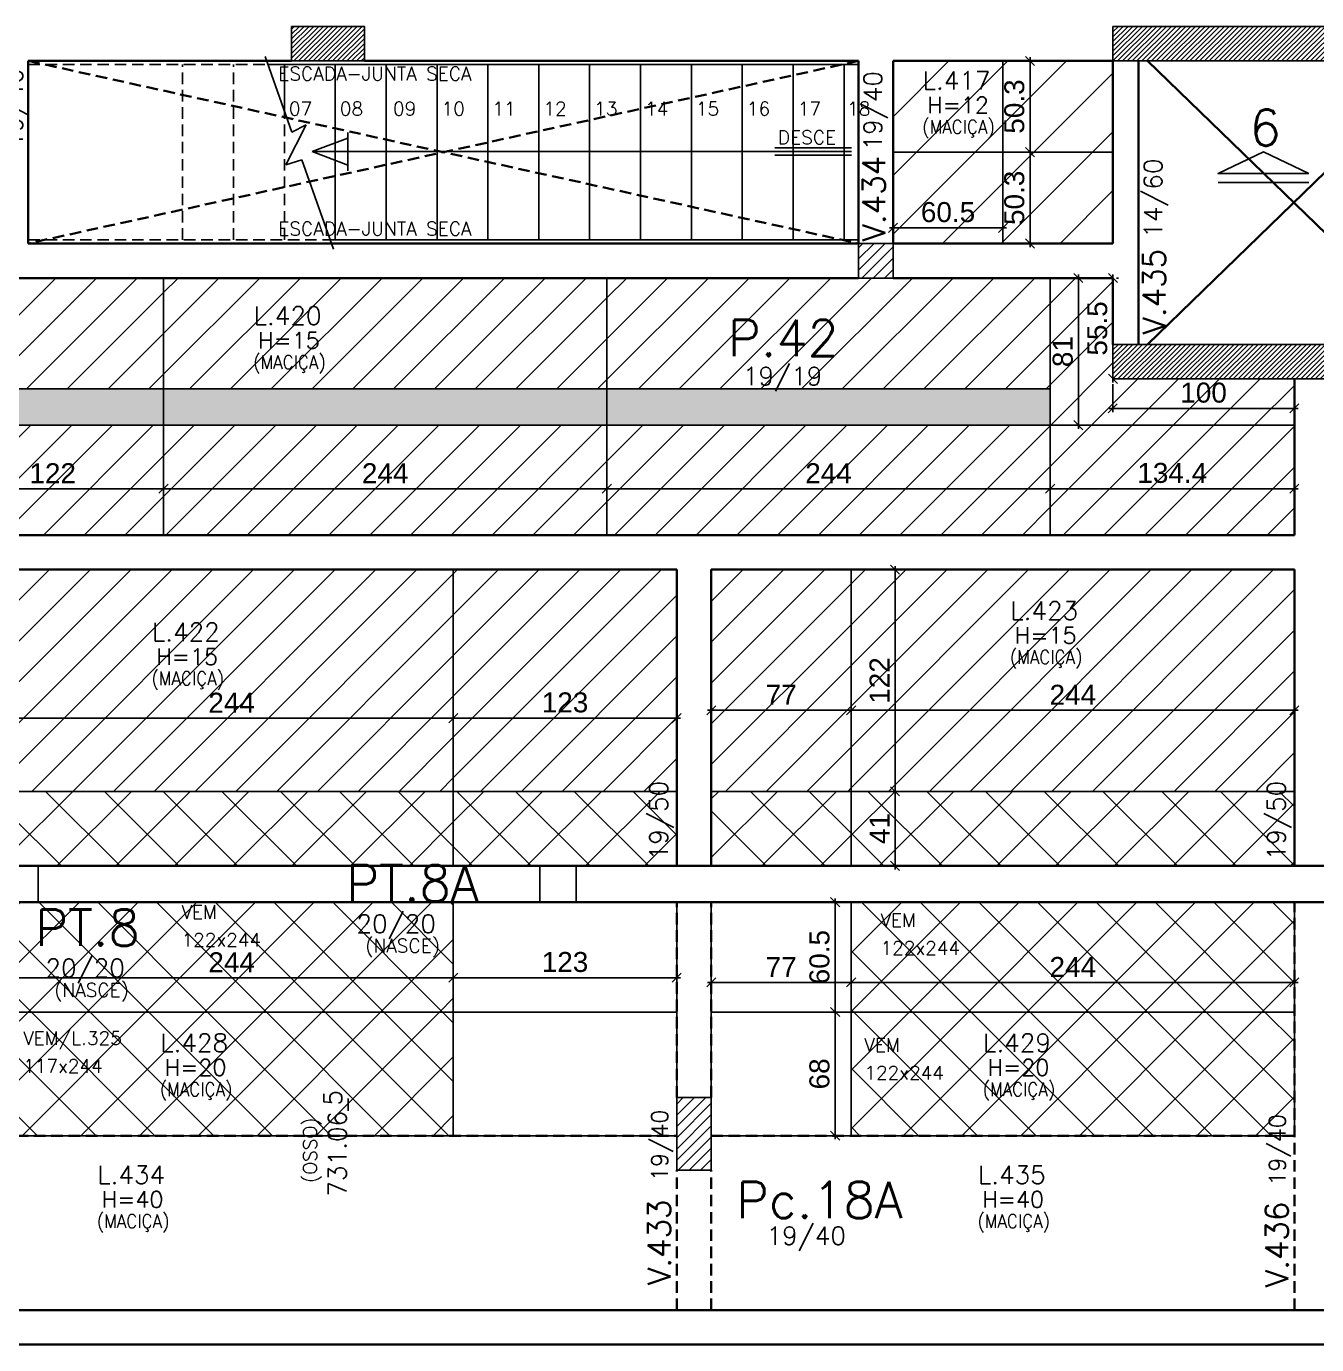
# Model space of a CAD drawing. Extents: x 534 to 8035, y 2354 to 7562.
# Drawn here: x 4120 to 4830, y 3841 to 4567 of the extents above; entities that cross this region are included whole.
import ezdxf
from ezdxf.enums import TextEntityAlignment as Align

# ---------------------------------------------------------------- set-up
doc = ezdxf.new("R2010")
doc.units = 0
doc.linetypes.add('HIDDEN', pattern=[9.525, 6.35, -3.175])
doc.layers.get('0').update_dxf_attribs({"color": 9, "linetype": 'CONTINUOUS'})
doc.layers.get('DEFPOINTS').update_dxf_attribs({"linetype": 'CONTINUOUS'})
for name, color, linetype in [('COTA', 241, 'CONTINUOUS'), ('ESCADA', 8, 'CONTINUOUS'), ('FO-HACHURA_PILAR-CONT', 252, 'CONTINUOUS'), ('FO-HACHURA_PILAR-MORRE', 252, 'CONTINUOUS'), ('FO-TEXTO-LAJES', 152, 'CONTINUOUS'), ('FO-TEXTO-VIGAS', 3, 'CONTINUOUS'), ('NIVEL', 3, 'CONTINUOUS'), ('P-C', 1, 'CONTINUOUS'), ('P-M', 7, 'CONTINUOUS'), ('P-N', 5, 'CONTINUOUS'), ('Painéis', 200, 'CONTINUOUS'), ('Reaproveitamento', 251, 'CONTINUOUS'), ('TEXTO', 3, 'CONTINUOUS'), ('TIRAS REESCORAMENTO', 252, 'CONTINUOUS')]:
    doc.layers.add(name, color=color, linetype=linetype)
for name, color, linetype, lineweight in [('FO-Textos dos pilares', 3, 'CONTINUOUS', 20), ('FO-Vigas', 2, 'CONTINUOUS', 30), ('SEM LAJE', 8, 'CONTINUOUS', 30)]:
    doc.layers.add(name, color=color, linetype=linetype, lineweight=lineweight)
doc.styles.add('ARIAL', font='arial.ttf')
doc.styles.add('ROMANS', font='romans.shx')
doc.dimstyles.new('COTA LAJE', dxfattribs={"dimtxt": 11, "dimasz": 5, "dimexe": 2, "dimexo": 3, "dimgap": 3, "dimtad": 3, "dimdec": 1, "dimzin": 12, "dimdsep": 46, "dimtxsty": 'ARIAL', "dimblk": 'OBLIQUE', "dimcen": 10, "dimdle": 2, "dimclrd": 5, "dimclre": 5, "dimclrt": 2, "dimadec": 0, "dimazin": 3, "dimtfac": 1, "dimtdec": 1, "dimtmove": 0, "dimatfit": 3, "dimldrblk": 'OBLIQUE', "dimfxl": 1, "dimlwd": -1, "dimlwe": -1, "dimarcsym": 1})
pattern_1 = [(45, (-15397.8612, 11884.2188), (-1.32582521, 1.32582521), [])]
pattern_2 = [(45, (-15397.861, 11884.219), (-3.0935922, 3.0935922), [])]

# ---------------------------------------------------------------- blocks, each defined once
blk = doc.blocks.new('_Oblique')
at = {"color": 0, "linetype": 'ByBlock', "lineweight": -2}
blk.add_line((-0.5, -0.5), (0.5, 0.5), dxfattribs=at)
blk = doc.blocks.new('*D135')
at = {"layer": 'COTA', "color": 5, "linetype": 'Continuous', "transparency": 16777216}
for p, q in [((4659.57, 4455.67), (4595.07, 4455.67)), ((4597.07, 4450.07), (4597.07, 4457.67)), ((4657.57, 4450.07), (4657.57, 4457.67))]:
    blk.add_line(p, q, dxfattribs=at)
at = {"layer": 'DEFPOINTS', "color": 0, "linetype": 'Continuous', "transparency": 16777216}
for p in [(4597.07, 4455.67), (4597.07, 4447.07), (4657.57, 4447.07)]:
    blk.add_point(p, dxfattribs=at)
at = {"layer": 'COTA', "color": 5, "linetype": 'Continuous', "transparency": 16777216, "xscale": 5, "yscale": 5, "zscale": 5, "rotation": 180}
blk.add_blockref('_Oblique', (4597.07, 4455.67), dxfattribs=at)
at = {"layer": 'COTA', "color": 5, "linetype": 'Continuous', "transparency": 16777216, "xscale": 5, "yscale": 5, "zscale": 5}
blk.add_blockref('_Oblique', (4657.57, 4455.67), dxfattribs=at)
at = {"layer": 'COTA', "color": 2, "linetype": 'Continuous', "transparency": 16777216, "insert": (4627.32, 4464.29), "char_height": 11, "attachment_point": 5, "style": 'ARIAL'}
blk.add_mtext('60.5', dxfattribs=at)
blk = doc.blocks.new('*D136')
at = {"layer": 'COTA', "color": 5, "linetype": 'Continuous', "transparency": 16777216}
for p, q in [((4672.46, 4445.07), (4672.46, 4499.32)), ((4660.57, 4497.32), (4674.46, 4497.32)), ((4660.57, 4447.07), (4674.46, 4447.07))]:
    blk.add_line(p, q, dxfattribs=at)
at = {"layer": 'DEFPOINTS', "color": 0, "linetype": 'Continuous', "transparency": 16777216}
for p in [(4657.57, 4497.32), (4672.46, 4497.32), (4657.57, 4447.07)]:
    blk.add_point(p, dxfattribs=at)
at = {"layer": 'COTA', "color": 5, "linetype": 'Continuous', "transparency": 16777216, "xscale": 5, "yscale": 5, "zscale": 5}
for p, rotation in [((4672.46, 4497.32), 90), ((4672.46, 4447.07), 270)]:
    blk.add_blockref('_Oblique', p, dxfattribs=dict(at, rotation=rotation))
at = {"layer": 'COTA', "color": 2, "linetype": 'Continuous', "transparency": 16777216, "insert": (4663.84, 4472.19), "char_height": 11, "attachment_point": 5, "rotation": 90, "style": 'ARIAL'}
blk.add_mtext('50.3', dxfattribs=at)
blk = doc.blocks.new('*D137')
at = {"layer": 'COTA', "color": 5, "linetype": 'Continuous', "transparency": 16777216}
for p, q in [((4672.46, 4495.32), (4672.46, 4549.57)), ((4660.57, 4547.57), (4674.46, 4547.57)), ((4660.57, 4497.32), (4674.46, 4497.32))]:
    blk.add_line(p, q, dxfattribs=at)
at = {"layer": 'DEFPOINTS', "color": 0, "linetype": 'Continuous', "transparency": 16777216}
for p in [(4657.57, 4547.57), (4672.46, 4547.57), (4657.57, 4497.32)]:
    blk.add_point(p, dxfattribs=at)
at = {"layer": 'COTA', "color": 5, "linetype": 'Continuous', "transparency": 16777216, "xscale": 5, "yscale": 5, "zscale": 5}
for p, rotation in [((4672.46, 4547.57), 90), ((4672.46, 4497.32), 270)]:
    blk.add_blockref('_Oblique', p, dxfattribs=dict(at, rotation=rotation))
at = {"layer": 'COTA', "color": 2, "linetype": 'Continuous', "transparency": 16777216, "insert": (4663.84, 4522.44), "char_height": 11, "attachment_point": 5, "rotation": 90, "style": 'ARIAL'}
blk.add_mtext('50.3', dxfattribs=at)
blk = doc.blocks.new('*D144')
at = {"layer": 'COTA', "color": 5, "linetype": 'Continuous', "transparency": 16777216}
for p, q in [((4071.54, 4312.12), (4197.54, 4312.12)), ((4073.54, 4289.57), (4073.54, 4314.12)), ((4195.54, 4289.57), (4195.54, 4314.12))]:
    blk.add_line(p, q, dxfattribs=at)
at = {"layer": 'DEFPOINTS', "color": 0, "linetype": 'Continuous', "transparency": 16777216}
for p in [(4195.54, 4312.12), (4073.54, 4286.57), (4195.54, 4286.57)]:
    blk.add_point(p, dxfattribs=at)
at = {"layer": 'COTA', "color": 5, "linetype": 'Continuous', "transparency": 16777216, "xscale": 5, "yscale": 5, "zscale": 5, "rotation": 180}
blk.add_blockref('_Oblique', (4073.54, 4312.12), dxfattribs=at)
at = {"layer": 'COTA', "color": 5, "linetype": 'Continuous', "transparency": 16777216, "xscale": 5, "yscale": 5, "zscale": 5}
blk.add_blockref('_Oblique', (4195.54, 4312.12), dxfattribs=at)
at = {"layer": 'COTA', "color": 2, "linetype": 'Continuous', "transparency": 16777216, "insert": (4134.54, 4320.64), "char_height": 11, "attachment_point": 5, "style": 'ARIAL'}
blk.add_mtext('122', dxfattribs=at)
blk = doc.blocks.new('*D145')
at = {"layer": 'COTA', "color": 5, "linetype": 'Continuous', "transparency": 16777216}
for p, q in [((4193.54, 4312.12), (4441.54, 4312.12)), ((4195.54, 4289.57), (4195.54, 4314.12)), ((4439.54, 4289.57), (4439.54, 4314.12))]:
    blk.add_line(p, q, dxfattribs=at)
at = {"layer": 'DEFPOINTS', "color": 0, "linetype": 'Continuous', "transparency": 16777216}
for p in [(4439.54, 4312.12), (4195.54, 4286.57), (4439.54, 4286.57)]:
    blk.add_point(p, dxfattribs=at)
at = {"layer": 'COTA', "color": 5, "linetype": 'Continuous', "transparency": 16777216, "xscale": 5, "yscale": 5, "zscale": 5, "rotation": 180}
blk.add_blockref('_Oblique', (4195.54, 4312.12), dxfattribs=at)
at = {"layer": 'COTA', "color": 5, "linetype": 'Continuous', "transparency": 16777216, "xscale": 5, "yscale": 5, "zscale": 5}
blk.add_blockref('_Oblique', (4439.54, 4312.12), dxfattribs=at)
at = {"layer": 'COTA', "color": 2, "linetype": 'Continuous', "transparency": 16777216, "insert": (4317.54, 4320.64), "char_height": 11, "attachment_point": 5, "style": 'ARIAL'}
blk.add_mtext('244', dxfattribs=at)
blk = doc.blocks.new('*D148')
at = {"layer": 'COTA', "color": 5, "linetype": 'Continuous', "transparency": 16777216}
for p, q in [((4437.54, 4312.12), (4685.54, 4312.12)), ((4439.54, 4289.57), (4439.54, 4314.12)), ((4683.54, 4289.57), (4683.54, 4314.12))]:
    blk.add_line(p, q, dxfattribs=at)
at = {"layer": 'DEFPOINTS', "color": 0, "linetype": 'Continuous', "transparency": 16777216}
for p in [(4683.54, 4312.12), (4439.54, 4286.57), (4683.54, 4286.57)]:
    blk.add_point(p, dxfattribs=at)
at = {"layer": 'COTA', "color": 5, "linetype": 'Continuous', "transparency": 16777216, "xscale": 5, "yscale": 5, "zscale": 5, "rotation": 180}
blk.add_blockref('_Oblique', (4439.54, 4312.12), dxfattribs=at)
at = {"layer": 'COTA', "color": 5, "linetype": 'Continuous', "transparency": 16777216, "xscale": 5, "yscale": 5, "zscale": 5}
blk.add_blockref('_Oblique', (4683.54, 4312.12), dxfattribs=at)
at = {"layer": 'COTA', "color": 2, "linetype": 'Continuous', "transparency": 16777216, "insert": (4561.54, 4320.64), "char_height": 11, "attachment_point": 5, "style": 'ARIAL'}
blk.add_mtext('244', dxfattribs=at)
blk = doc.blocks.new('*D149')
at = {"layer": 'COTA', "color": 5, "linetype": 'Continuous', "transparency": 16777216}
for p, q in [((4681.54, 4312.12), (4819.97, 4312.12)), ((4683.54, 4289.57), (4683.54, 4314.12)), ((4817.97, 4289.57), (4817.97, 4314.12))]:
    blk.add_line(p, q, dxfattribs=at)
at = {"layer": 'DEFPOINTS', "color": 0, "linetype": 'Continuous', "transparency": 16777216}
for p in [(4817.97, 4312.12), (4683.54, 4286.57), (4817.97, 4286.57)]:
    blk.add_point(p, dxfattribs=at)
at = {"layer": 'COTA', "color": 5, "linetype": 'Continuous', "transparency": 16777216, "xscale": 5, "yscale": 5, "zscale": 5, "rotation": 180}
blk.add_blockref('_Oblique', (4683.54, 4312.12), dxfattribs=at)
at = {"layer": 'COTA', "color": 5, "linetype": 'Continuous', "transparency": 16777216, "xscale": 5, "yscale": 5, "zscale": 5}
blk.add_blockref('_Oblique', (4817.97, 4312.12), dxfattribs=at)
at = {"layer": 'COTA', "color": 2, "linetype": 'Continuous', "transparency": 16777216, "insert": (4750.75, 4320.74), "char_height": 11, "attachment_point": 5, "style": 'ARIAL'}
blk.add_mtext('134.4', dxfattribs=at)
blk = doc.blocks.new('*D150')
at = {"layer": 'COTA', "color": 5, "linetype": 'Continuous', "transparency": 16777216}
for p, q in [((4686.54, 4428.07), (4701.09, 4428.07)), ((4699.09, 4345.07), (4699.09, 4430.07)), ((4686.54, 4347.07), (4701.09, 4347.07))]:
    blk.add_line(p, q, dxfattribs=at)
at = {"layer": 'DEFPOINTS', "color": 0, "linetype": 'Continuous', "transparency": 16777216}
for p in [(4683.54, 4428.07), (4699.09, 4428.07), (4683.54, 4347.07)]:
    blk.add_point(p, dxfattribs=at)
at = {"layer": 'COTA', "color": 5, "linetype": 'Continuous', "transparency": 16777216, "xscale": 5, "yscale": 5, "zscale": 5}
for p, rotation in [((4699.09, 4428.07), 90), ((4699.09, 4347.07), 270)]:
    blk.add_blockref('_Oblique', p, dxfattribs=dict(at, rotation=rotation))
at = {"layer": 'COTA', "color": 2, "linetype": 'Continuous', "transparency": 16777216, "insert": (4690.48, 4387.57), "char_height": 11, "attachment_point": 5, "rotation": 90, "style": 'ARIAL'}
blk.add_mtext('81', dxfattribs=at)
blk = doc.blocks.new('*D151')
at = {"layer": 'COTA', "color": 5, "linetype": 'Continuous', "transparency": 16777216}
for p, q in [((4718.07, 4430.07), (4718.07, 4370.57)), ((4721.07, 4428.07), (4720.07, 4428.07)), ((4721.07, 4372.57), (4720.07, 4372.57))]:
    blk.add_line(p, q, dxfattribs=at)
at = {"layer": 'DEFPOINTS', "color": 0, "linetype": 'Continuous', "transparency": 16777216}
for p in [(4718.07, 4428.07), (4718.07, 4372.57), (4718.07, 4372.57)]:
    blk.add_point(p, dxfattribs=at)
at = {"layer": 'COTA', "color": 5, "linetype": 'Continuous', "transparency": 16777216, "xscale": 5, "yscale": 5, "zscale": 5}
for p, rotation in [((4718.07, 4428.07), 90), ((4718.07, 4372.57), 270)]:
    blk.add_blockref('_Oblique', p, dxfattribs=dict(at, rotation=rotation))
at = {"layer": 'COTA', "color": 2, "linetype": 'Continuous', "transparency": 16777216, "insert": (4709.48, 4400.32), "char_height": 11, "attachment_point": 5, "rotation": 90, "style": 'ARIAL'}
blk.add_mtext('55.5', dxfattribs=at)
blk = doc.blocks.new('*D152')
at = {"layer": 'COTA', "color": 5, "linetype": 'Continuous', "transparency": 16777216}
for p, q in [((4717.97, 4369.57), (4717.97, 4354.31)), ((4817.97, 4369.57), (4817.97, 4354.31)), ((4715.97, 4356.31), (4819.97, 4356.31))]:
    blk.add_line(p, q, dxfattribs=at)
at = {"layer": 'DEFPOINTS', "color": 0, "linetype": 'Continuous', "transparency": 16777216}
for p in [(4717.97, 4372.57), (4817.97, 4372.57), (4817.97, 4356.31)]:
    blk.add_point(p, dxfattribs=at)
at = {"layer": 'COTA', "color": 5, "linetype": 'Continuous', "transparency": 16777216, "xscale": 5, "yscale": 5, "zscale": 5, "rotation": 180}
blk.add_blockref('_Oblique', (4717.97, 4356.31), dxfattribs=at)
at = {"layer": 'COTA', "color": 5, "linetype": 'Continuous', "transparency": 16777216, "xscale": 5, "yscale": 5, "zscale": 5}
blk.add_blockref('_Oblique', (4817.97, 4356.31), dxfattribs=at)
at = {"layer": 'COTA', "color": 2, "linetype": 'Continuous', "transparency": 16777216, "insert": (4767.97, 4364.93), "char_height": 11, "attachment_point": 5, "style": 'ARIAL'}
blk.add_mtext('100', dxfattribs=at)
blk = doc.blocks.new('*D163')
at = {"layer": 'COTA', "color": 5, "linetype": 'Continuous', "transparency": 16777216}
for p, q in [((4111.04, 4148.57), (4111.04, 4187.83)), ((4355.04, 4148.57), (4355.04, 4187.83)), ((4109.04, 4185.83), (4357.04, 4185.83))]:
    blk.add_line(p, q, dxfattribs=at)
at = {"layer": 'DEFPOINTS', "color": 0, "linetype": 'Continuous', "transparency": 16777216}
for p in [(4355.04, 4185.83), (4111.04, 4145.57), (4355.04, 4145.57)]:
    blk.add_point(p, dxfattribs=at)
at = {"layer": 'COTA', "color": 5, "linetype": 'Continuous', "transparency": 16777216, "xscale": 5, "yscale": 5, "zscale": 5, "rotation": 180}
blk.add_blockref('_Oblique', (4111.04, 4185.83), dxfattribs=at)
at = {"layer": 'COTA', "color": 5, "linetype": 'Continuous', "transparency": 16777216, "xscale": 5, "yscale": 5, "zscale": 5}
blk.add_blockref('_Oblique', (4355.04, 4185.83), dxfattribs=at)
at = {"layer": 'COTA', "color": 2, "linetype": 'Continuous', "transparency": 16777216, "insert": (4233.04, 4194.35), "char_height": 11, "attachment_point": 5, "style": 'ARIAL'}
blk.add_mtext('244', dxfattribs=at)
blk = doc.blocks.new('*D164')
at = {"layer": 'COTA', "color": 5, "linetype": 'Continuous', "transparency": 16777216}
for p, q in [((4355.04, 4148.57), (4355.04, 4187.83)), ((4478.02, 4168.07), (4478.02, 4187.83)), ((4353.04, 4185.83), (4480.02, 4185.83))]:
    blk.add_line(p, q, dxfattribs=at)
at = {"layer": 'DEFPOINTS', "color": 0, "linetype": 'Continuous', "transparency": 16777216}
for p in [(4478.02, 4185.83), (4478.02, 4165.07), (4355.04, 4145.57)]:
    blk.add_point(p, dxfattribs=at)
at = {"layer": 'COTA', "color": 5, "linetype": 'Continuous', "transparency": 16777216, "xscale": 5, "yscale": 5, "zscale": 5, "rotation": 180}
blk.add_blockref('_Oblique', (4355.04, 4185.83), dxfattribs=at)
at = {"layer": 'COTA', "color": 5, "linetype": 'Continuous', "transparency": 16777216, "xscale": 5, "yscale": 5, "zscale": 5}
blk.add_blockref('_Oblique', (4478.02, 4185.83), dxfattribs=at)
at = {"layer": 'COTA', "color": 2, "linetype": 'Continuous', "transparency": 16777216, "insert": (4416.53, 4194.45), "char_height": 11, "attachment_point": 5, "style": 'ARIAL'}
blk.add_mtext('123', dxfattribs=at)
blk = doc.blocks.new('*D167')
at = {"layer": 'COTA', "color": 5, "linetype": 'Continuous', "transparency": 16777216}
for p, q in [((4819.97, 4190.19), (4572.02, 4190.19)), ((4574.02, 4168.07), (4574.02, 4192.19)), ((4817.97, 4168.07), (4817.97, 4192.19))]:
    blk.add_line(p, q, dxfattribs=at)
at = {"layer": 'DEFPOINTS', "color": 0, "linetype": 'Continuous', "transparency": 16777216}
for p in [(4574.02, 4190.19), (4574.02, 4165.07), (4817.97, 4165.07)]:
    blk.add_point(p, dxfattribs=at)
at = {"layer": 'COTA', "color": 5, "linetype": 'Continuous', "transparency": 16777216, "xscale": 5, "yscale": 5, "zscale": 5, "rotation": 180}
blk.add_blockref('_Oblique', (4574.02, 4190.19), dxfattribs=at)
at = {"layer": 'COTA', "color": 5, "linetype": 'Continuous', "transparency": 16777216, "xscale": 5, "yscale": 5, "zscale": 5}
blk.add_blockref('_Oblique', (4817.97, 4190.19), dxfattribs=at)
at = {"layer": 'COTA', "color": 2, "linetype": 'Continuous', "transparency": 16777216, "insert": (4696, 4198.72), "char_height": 11, "attachment_point": 5, "style": 'ARIAL'}
blk.add_mtext('244', dxfattribs=at)
blk = doc.blocks.new('*D168')
at = {"layer": 'COTA', "color": 5, "linetype": 'Continuous', "transparency": 16777216}
for p, q in [((4495.02, 4190.19), (4576.02, 4190.19)), ((4497.02, 4168.07), (4497.02, 4192.19)), ((4574.02, 4168.07), (4574.02, 4192.19))]:
    blk.add_line(p, q, dxfattribs=at)
at = {"layer": 'DEFPOINTS', "color": 0, "linetype": 'Continuous', "transparency": 16777216}
for p in [(4574.02, 4190.19), (4497.02, 4165.07), (4574.02, 4165.07)]:
    blk.add_point(p, dxfattribs=at)
at = {"layer": 'COTA', "color": 5, "linetype": 'Continuous', "transparency": 16777216, "xscale": 5, "yscale": 5, "zscale": 5, "rotation": 180}
blk.add_blockref('_Oblique', (4497.02, 4190.19), dxfattribs=at)
at = {"layer": 'COTA', "color": 5, "linetype": 'Continuous', "transparency": 16777216, "xscale": 5, "yscale": 5, "zscale": 5}
blk.add_blockref('_Oblique', (4574.02, 4190.19), dxfattribs=at)
at = {"layer": 'COTA', "color": 2, "linetype": 'Continuous', "transparency": 16777216, "insert": (4535.52, 4198.69), "char_height": 11, "attachment_point": 5, "style": 'ARIAL'}
blk.add_mtext('77', dxfattribs=at)
blk = doc.blocks.new('*D169')
at = {"layer": 'COTA', "color": 5, "linetype": 'Continuous', "transparency": 16777216}
for p, q in [((4577.02, 4267.57), (4600.14, 4267.57)), ((4598.14, 4269.57), (4598.14, 4143.57)), ((4577.02, 4145.57), (4600.14, 4145.57))]:
    blk.add_line(p, q, dxfattribs=at)
at = {"layer": 'DEFPOINTS', "color": 0, "linetype": 'Continuous', "transparency": 16777216}
for p in [(4574.02, 4267.57), (4574.02, 4145.57), (4598.14, 4145.57)]:
    blk.add_point(p, dxfattribs=at)
at = {"layer": 'COTA', "color": 5, "linetype": 'Continuous', "transparency": 16777216, "xscale": 5, "yscale": 5, "zscale": 5}
for p, rotation in [((4598.14, 4267.57), 90), ((4598.14, 4145.57), 270)]:
    blk.add_blockref('_Oblique', p, dxfattribs=dict(at, rotation=rotation))
at = {"layer": 'COTA', "color": 2, "linetype": 'Continuous', "transparency": 16777216, "insert": (4589.62, 4206.57), "char_height": 11, "attachment_point": 5, "rotation": 90, "style": 'ARIAL'}
blk.add_mtext('122', dxfattribs=at)
blk = doc.blocks.new('*D170')
at = {"layer": 'COTA', "color": 5, "linetype": 'Continuous', "transparency": 16777216}
for p, q in [((4577.02, 4145.57), (4600.14, 4145.57)), ((4598.14, 4147.57), (4598.14, 4102.57)), ((4577.02, 4104.57), (4600.14, 4104.57))]:
    blk.add_line(p, q, dxfattribs=at)
at = {"layer": 'DEFPOINTS', "color": 0, "linetype": 'Continuous', "transparency": 16777216}
for p in [(4574.02, 4145.57), (4574.02, 4104.57), (4598.14, 4104.57)]:
    blk.add_point(p, dxfattribs=at)
at = {"layer": 'COTA', "color": 5, "linetype": 'Continuous', "transparency": 16777216, "xscale": 5, "yscale": 5, "zscale": 5}
for p, rotation in [((4598.14, 4145.57), 90), ((4598.14, 4104.57), 270)]:
    blk.add_blockref('_Oblique', p, dxfattribs=dict(at, rotation=rotation))
at = {"layer": 'COTA', "color": 2, "linetype": 'Continuous', "transparency": 16777216, "insert": (4589.62, 4125.07), "char_height": 11, "attachment_point": 5, "rotation": 90, "style": 'ARIAL'}
blk.add_mtext('41', dxfattribs=at)
blk = doc.blocks.new('*D203')
at = {"layer": 'COTA', "color": 5, "linetype": 'Continuous', "transparency": 16777216}
for p, q in [((4109.04, 4042.97), (4357.04, 4042.97)), ((4111.04, 4027.07), (4111.04, 4044.97)), ((4355.04, 4023.32), (4355.04, 4044.97))]:
    blk.add_line(p, q, dxfattribs=at)
at = {"layer": 'DEFPOINTS', "color": 0, "linetype": 'Continuous', "transparency": 16777216}
for p in [(4355.04, 4042.97), (4111.04, 4024.07), (4355.04, 4020.32)]:
    blk.add_point(p, dxfattribs=at)
at = {"layer": 'COTA', "color": 5, "linetype": 'Continuous', "transparency": 16777216, "xscale": 5, "yscale": 5, "zscale": 5, "rotation": 180}
blk.add_blockref('_Oblique', (4111.04, 4042.97), dxfattribs=at)
at = {"layer": 'COTA', "color": 5, "linetype": 'Continuous', "transparency": 16777216, "xscale": 5, "yscale": 5, "zscale": 5}
blk.add_blockref('_Oblique', (4355.04, 4042.97), dxfattribs=at)
at = {"layer": 'COTA', "color": 2, "linetype": 'Continuous', "transparency": 16777216, "insert": (4233.04, 4051.5), "char_height": 11, "attachment_point": 5, "style": 'ARIAL'}
blk.add_mtext('244', dxfattribs=at)
blk = doc.blocks.new('*D204')
at = {"layer": 'COTA', "color": 5, "linetype": 'Continuous', "transparency": 16777216}
for p, q in [((4353.04, 4042.97), (4480, 4042.97)), ((4355.04, 4023.32), (4355.04, 4044.97)), ((4478, 4027.07), (4478, 4044.97))]:
    blk.add_line(p, q, dxfattribs=at)
at = {"layer": 'DEFPOINTS', "color": 0, "linetype": 'Continuous', "transparency": 16777216}
for p in [(4478, 4042.97), (4355.04, 4020.32), (4478, 4024.07)]:
    blk.add_point(p, dxfattribs=at)
at = {"layer": 'COTA', "color": 5, "linetype": 'Continuous', "transparency": 16777216, "xscale": 5, "yscale": 5, "zscale": 5, "rotation": 180}
blk.add_blockref('_Oblique', (4355.04, 4042.97), dxfattribs=at)
at = {"layer": 'COTA', "color": 5, "linetype": 'Continuous', "transparency": 16777216, "xscale": 5, "yscale": 5, "zscale": 5}
blk.add_blockref('_Oblique', (4478, 4042.97), dxfattribs=at)
at = {"layer": 'COTA', "color": 2, "linetype": 'Continuous', "transparency": 16777216, "insert": (4416.52, 4051.59), "char_height": 11, "attachment_point": 5, "style": 'ARIAL'}
blk.add_mtext('123', dxfattribs=at)
blk = doc.blocks.new('*D207')
at = {"layer": 'COTA', "color": 5, "linetype": 'Continuous', "transparency": 16777216}
for p, q in [((4497.02, 4027.07), (4497.02, 4042.4)), ((4574.02, 4027.07), (4574.02, 4042.4)), ((4495.02, 4040.4), (4576.02, 4040.4))]:
    blk.add_line(p, q, dxfattribs=at)
at = {"layer": 'DEFPOINTS', "color": 0, "linetype": 'Continuous', "transparency": 16777216}
for p in [(4574.02, 4040.4), (4497.02, 4024.07), (4574.02, 4024.07)]:
    blk.add_point(p, dxfattribs=at)
at = {"layer": 'COTA', "color": 5, "linetype": 'Continuous', "transparency": 16777216, "xscale": 5, "yscale": 5, "zscale": 5, "rotation": 180}
blk.add_blockref('_Oblique', (4497.02, 4040.4), dxfattribs=at)
at = {"layer": 'COTA', "color": 5, "linetype": 'Continuous', "transparency": 16777216, "xscale": 5, "yscale": 5, "zscale": 5}
blk.add_blockref('_Oblique', (4574.02, 4040.4), dxfattribs=at)
at = {"layer": 'COTA', "color": 2, "linetype": 'Continuous', "transparency": 16777216, "insert": (4535.52, 4048.9), "char_height": 11, "attachment_point": 5, "style": 'ARIAL'}
blk.add_mtext('77', dxfattribs=at)
blk = doc.blocks.new('*D208')
at = {"layer": 'COTA', "color": 5, "linetype": 'Continuous', "transparency": 16777216}
for p, q in [((4574.02, 4027.07), (4574.02, 4042.4)), ((4817.97, 4027.07), (4817.97, 4042.4)), ((4572.02, 4040.4), (4819.97, 4040.4))]:
    blk.add_line(p, q, dxfattribs=at)
at = {"layer": 'DEFPOINTS', "color": 0, "linetype": 'Continuous', "transparency": 16777216}
for p in [(4817.97, 4040.4), (4574.02, 4024.07), (4817.97, 4024.07)]:
    blk.add_point(p, dxfattribs=at)
at = {"layer": 'COTA', "color": 5, "linetype": 'Continuous', "transparency": 16777216, "xscale": 5, "yscale": 5, "zscale": 5, "rotation": 180}
blk.add_blockref('_Oblique', (4574.02, 4040.4), dxfattribs=at)
at = {"layer": 'COTA', "color": 5, "linetype": 'Continuous', "transparency": 16777216, "xscale": 5, "yscale": 5, "zscale": 5}
blk.add_blockref('_Oblique', (4817.97, 4040.4), dxfattribs=at)
at = {"layer": 'COTA', "color": 2, "linetype": 'Continuous', "transparency": 16777216, "insert": (4696, 4048.92), "char_height": 11, "attachment_point": 5, "style": 'ARIAL'}
blk.add_mtext('244', dxfattribs=at)
blk = doc.blocks.new('*D209')
at = {"layer": 'COTA', "color": 5, "linetype": 'Continuous', "transparency": 16777216}
for p, q in [((4571.02, 4084.57), (4563.21, 4084.57)), ((4565.21, 4086.57), (4565.21, 4022.07)), ((4571.02, 4024.07), (4563.21, 4024.07))]:
    blk.add_line(p, q, dxfattribs=at)
at = {"layer": 'DEFPOINTS', "color": 0, "linetype": 'Continuous', "transparency": 16777216}
for p in [(4574.02, 4084.57), (4565.21, 4024.07), (4574.02, 4024.07)]:
    blk.add_point(p, dxfattribs=at)
at = {"layer": 'COTA', "color": 5, "linetype": 'Continuous', "transparency": 16777216, "xscale": 5, "yscale": 5, "zscale": 5}
for p, rotation in [((4565.21, 4084.57), 90), ((4565.21, 4024.07), 270)]:
    blk.add_blockref('_Oblique', p, dxfattribs=dict(at, rotation=rotation))
at = {"layer": 'COTA', "color": 2, "linetype": 'Continuous', "transparency": 16777216, "insert": (4556.59, 4054.32), "char_height": 11, "attachment_point": 5, "rotation": 90, "style": 'ARIAL'}
blk.add_mtext('60.5', dxfattribs=at)
blk = doc.blocks.new('*D210')
at = {"layer": 'COTA', "color": 5, "linetype": 'Continuous', "transparency": 16777216}
for p, q in [((4571.02, 4024.07), (4563.21, 4024.07)), ((4565.21, 4026.07), (4565.21, 3954.07)), ((4571.02, 3956.07), (4563.21, 3956.07))]:
    blk.add_line(p, q, dxfattribs=at)
at = {"layer": 'DEFPOINTS', "color": 0, "linetype": 'Continuous', "transparency": 16777216}
for p in [(4574.02, 4024.07), (4565.21, 3956.07), (4574.02, 3956.07)]:
    blk.add_point(p, dxfattribs=at)
at = {"layer": 'COTA', "color": 5, "linetype": 'Continuous', "transparency": 16777216, "xscale": 5, "yscale": 5, "zscale": 5}
for p, rotation in [((4565.21, 4024.07), 90), ((4565.21, 3956.07), 270)]:
    blk.add_blockref('_Oblique', p, dxfattribs=dict(at, rotation=rotation))
at = {"layer": 'COTA', "color": 2, "linetype": 'Continuous', "transparency": 16777216, "insert": (4556.59, 3990.07), "char_height": 11, "attachment_point": 5, "rotation": 90, "style": 'ARIAL'}
blk.add_mtext('68', dxfattribs=at)

msp = doc.modelspace()

# ---------------------------------------------------------------- hatches: boundary and pattern name
at = {"layer": 'FO-HACHURA_PILAR-CONT'}
h = msp.add_hatch(dxfattribs=at)
h.set_pattern_fill('ANSI31', color=256, scale=15)
h.set_pattern_definition(pattern_1)
h.paths.add_polyline_path([(4266.07, 4566.57), (4266.07, 4557.07), (4266.07, 4547.57), (4286.07, 4547.57), (4306.07, 4547.57), (4306.07, 4557.07), (4306.07, 4566.57), (4286.07, 4566.57), (4266.07, 4566.57)])
h = msp.add_hatch(dxfattribs=at)
h.set_pattern_fill('ANSI31', color=256, scale=15)
h.set_pattern_definition(pattern_1)
edge = h.paths.add_edge_path()
edge.add_line((4718.07, 4566.57), (4718.07, 4547.57))
edge.add_line((4718.07, 4547.57), (4898.07, 4547.57))
edge.add_line((4898.07, 4391.57), (4898.07, 4547.57))
edge.add_line((4898.07, 4391.57), (4718.07, 4391.57))
edge.add_line((4718.07, 4391.57), (4718.07, 4372.57))
edge.add_line((4718.07, 4372.57), (4917.07, 4372.57))
edge.add_line((4917.07, 4372.57), (4917.07, 4566.57))
edge.add_line((4917.07, 4566.57), (4718.07, 4566.57))
at = {"layer": 'FO-HACHURA_PILAR-MORRE'}
h = msp.add_hatch(dxfattribs=at)
h.set_pattern_fill('ANSI31', color=256, scale=35)
h.set_pattern_definition(pattern_2)
h.paths.add_polyline_path([(4597.07, 4428.07), (4597.07, 4447.07), (4578.07, 4447.07), (4578.07, 4428.07)])
h = msp.add_hatch(dxfattribs=at)
h.set_pattern_fill('ANSI31', color=256, scale=35)
h.set_pattern_definition(pattern_2)
h.paths.add_polyline_path([(4497.02, 3977.03), (4487.52, 3977.03), (4478.02, 3977.03), (4478.02, 3957.03), (4478.02, 3937.03), (4487.52, 3937.03), (4497.02, 3937.03), (4497.02, 3957.03), (4497.02, 3977.03)])
at = {"layer": 'Reaproveitamento', "linetype": 'Continuous'}
h = msp.add_hatch(dxfattribs=at)
h.set_pattern_fill('ANSI31', color=256, scale=7.2)
h.set_pattern_definition([(45, (86.39, -575.793), (-16.16446, 16.16446), [])])
h.paths.add_polyline_path([(4597.07, 4547.57), (4718.07, 4547.57), (4718.07, 4447.07), (4597.07, 4447.07)])
h = msp.add_hatch(dxfattribs=at)
h.set_pattern_fill('ANSI31', color=256, scale=5)
h.paths.add_polyline_path([(4073.54, 4428.07), (4073.54, 4367.07), (4195.54, 4367.07), (4195.54, 4428.07)])
h = msp.add_hatch(dxfattribs=at)
h.set_pattern_fill('ANSI31', color=256, scale=5)
h.paths.add_polyline_path([(4195.54, 4428.07), (4195.54, 4367.07), (4439.54, 4367.07), (4439.54, 4428.07)])
h = msp.add_hatch(dxfattribs=at)
h.set_pattern_fill('ANSI31', color=256, scale=5)
h.paths.add_polyline_path([(4683.54, 4367.07), (4683.54, 4428.07), (4439.54, 4428.07), (4439.54, 4367.07)])
h = msp.add_hatch(dxfattribs=at)
h.set_pattern_fill('ANSI31', color=256, scale=5)
h.paths.add_polyline_path([(4817.97, 4347.07), (4817.97, 4372.57), (4718.07, 4372.57), (4718.07, 4391.57), (4718.07, 4428.07), (4683.54, 4428.07), (4683.54, 4367.07), (4683.54, 4347.07)])
h = msp.add_hatch(dxfattribs=at)
h.set_pattern_fill('ANSI31', color=256, scale=5)
h.paths.add_polyline_path([(4195.54, 4286.57), (4195.54, 4347.07), (4073.54, 4347.07), (4073.54, 4286.57)])
h = msp.add_hatch(dxfattribs=at)
h.set_pattern_fill('ANSI31', color=256, scale=5)
h.paths.add_polyline_path([(4439.54, 4286.57), (4439.54, 4347.07), (4195.54, 4347.07), (4195.54, 4286.57)])
h = msp.add_hatch(dxfattribs=at)
h.set_pattern_fill('ANSI31', color=256, scale=5)
h.paths.add_polyline_path([(4683.54, 4286.57), (4683.54, 4347.07), (4439.54, 4347.07), (4439.54, 4286.57)])
h = msp.add_hatch(dxfattribs=at)
h.set_pattern_fill('ANSI31', color=256, scale=5)
h.paths.add_polyline_path([(4817.97, 4286.57), (4817.97, 4347.07), (4683.54, 4347.07), (4683.54, 4286.57)])
h = msp.add_hatch(dxfattribs=at)
h.set_pattern_fill('ANSI31', color=256, scale=5)
h.paths.add_polyline_path([(4111.04, 4267.57), (4111.04, 4145.57), (4355.04, 4145.57), (4355.04, 4267.57)])
h = msp.add_hatch(dxfattribs=at)
h.set_pattern_fill('ANSI31', color=256, scale=5)
h.paths.add_polyline_path([(4355.04, 4145.57), (4478.02, 4145.57), (4478.02, 4267.57), (4355.04, 4267.57)])
h = msp.add_hatch(dxfattribs=at)
h.set_pattern_fill('ANSI31', color=256, scale=5)
h.paths.add_polyline_path([(4574.02, 4267.57), (4497.02, 4267.57), (4497.02, 4145.57), (4574.02, 4145.57)])
h = msp.add_hatch(dxfattribs=at)
h.set_pattern_fill('ANSI31', color=256, scale=5)
h.paths.add_polyline_path([(4817.97, 4145.57), (4817.97, 4267.57), (4574.02, 4267.57), (4574.02, 4145.57)])
at = {"layer": 'Reaproveitamento', "linetype": 'ByBlock'}
h = msp.add_hatch(dxfattribs=at)
h.set_pattern_fill('ANSI37', color=256, scale=7.2)
h.paths.add_polyline_path([(4355.04, 4104.57), (4355.04, 4145.57), (4111.04, 4145.57), (4111.04, 4104.57)])
h = msp.add_hatch(dxfattribs=at)
h.set_pattern_fill('ANSI37', color=256, scale=7.2)
h.paths.add_polyline_path([(4355.04, 4145.57), (4355.04, 4104.57), (4478.02, 4104.57), (4478.02, 4145.57)])
h = msp.add_hatch(dxfattribs=at)
h.set_pattern_fill('ANSI37', color=256, scale=7.2)
h.paths.add_polyline_path([(4497.02, 4145.57), (4497.02, 4104.57), (4574.02, 4104.57), (4574.02, 4145.57)])
h = msp.add_hatch(dxfattribs=at)
h.set_pattern_fill('ANSI37', color=256, scale=7.2)
h.paths.add_polyline_path([(4574.02, 4145.57), (4574.02, 4104.57), (4817.97, 4104.57), (4817.97, 4145.57)])
h = msp.add_hatch(dxfattribs=at)
h.set_pattern_fill('ANSI37', color=256, scale=7.2)
h.paths.add_polyline_path([(4355.04, 4084.57), (4111.04, 4084.57), (4111.04, 4024.07), (4355.04, 4024.07)])
h.paths.add_polyline_path([(4217.61, 4039.97), (4248.75, 4039.97), (4248.75, 4062.64), (4217.61, 4062.64)], flags=24)
h = msp.add_hatch(dxfattribs=at)
h.set_pattern_fill('ANSI37', color=256, scale=7.2)
h.paths.add_polyline_path([(4817.97, 4084.57), (4574.02, 4084.57), (4574.02, 4024.07), (4817.97, 4024.07)])
h.paths.add_polyline_path([(4680.57, 4037.39), (4711.71, 4037.39), (4711.71, 4060.06), (4680.57, 4060.06)], flags=24)
h = msp.add_hatch(dxfattribs=at)
h.set_pattern_fill('ANSI37', color=256, scale=7.2)
h.paths.add_polyline_path([(4355.04, 4024.07), (4111.04, 4024.07), (4111.04, 3956.07), (4355.04, 3956.07)])
h = msp.add_hatch(dxfattribs=at)
h.set_pattern_fill('ANSI37', color=256, scale=7.2)
h.paths.add_polyline_path([(4817.97, 4024.07), (4574.02, 4024.07), (4574.02, 3956.07), (4817.97, 3956.07)])
at = {"layer": 'TIRAS REESCORAMENTO'}
for points in [[(3938.54, 4347.07), (4195.54, 4347.07), (4195.54, 4367.07), (3938.54, 4367.07)], [(4195.54, 4347.07), (4439.54, 4347.07), (4439.54, 4367.07), (4195.54, 4367.07)], [(4439.54, 4347.07), (4683.54, 4347.07), (4683.54, 4367.07), (4439.54, 4367.07)]]:
    msp.add_hatch(color=256, dxfattribs=at).paths.add_polyline_path(points)

# ---------------------------------------------------------------- linework, layer by layer
at = {"layer": 'ESCADA'}
for p, q in [((4251.53, 4549.97), (4266.24, 4508.43)), ((4253.09, 4545.57), (4578.07, 4545.57)), ((4262.07, 4520.19), (4262.07, 4545.57)), ((4290.07, 4449.07), (4290.07, 4545.57)), ((4318.07, 4449.07), (4318.07, 4545.57)), ((4346.07, 4449.07), (4346.07, 4545.57)), ((4374.07, 4449.07), (4374.07, 4545.57)), ((4402.07, 4449.07), (4402.07, 4545.57)), ((4430.07, 4449.07), (4430.07, 4545.57)), ((4458.07, 4449.07), (4458.07, 4545.57)), ((4486.07, 4449.07), (4486.07, 4545.57)), ((4514.07, 4449.07), (4514.07, 4545.57)), ((4542.07, 4449.07), (4542.07, 4545.57)), ((4570.07, 4449.07), (4570.07, 4545.57)), ((4274, 4512.37), (4262.91, 4490.31)), ((4266.24, 4508.43), (4274, 4512.37)), ((4262.91, 4490.31), (4271.64, 4493.15)), ((4271.64, 4493.15), (4289.07, 4443.91)), ((4287.25, 4449.07), (4578.07, 4449.07))]:
    msp.add_line(p, q, dxfattribs=at)
at = {"layer": 'ESCADA', "linetype": 'HIDDEN'}
for p, q in [((4121.07, 4545.57), (4253.09, 4545.57)), ((4206.07, 4449.07), (4206.07, 4545.57)), ((4234.07, 4449.07), (4234.07, 4545.57)), ((4262.07, 4449.07), (4262.07, 4520.19)), ((4121.07, 4449.07), (4287.25, 4449.07))]:
    msp.add_line(p, q, dxfattribs=at)
at = {"layer": 'FO-Vigas'}
for p, q in [((4121.07, 4447.07), (4121.07, 4547.57)), ((4121.07, 4547.57), (4266.07, 4547.57)), ((4306.07, 4547.57), (4578.07, 4547.57)), ((4578.07, 4447.07), (4578.07, 4547.57)), ((4597.07, 4547.57), (4718.07, 4547.57)), ((4597.07, 4447.07), (4597.07, 4547.57)), ((4718.07, 4447.07), (4718.07, 4547.57)), ((4732.07, 4391.57), (4732.07, 4547.57)), ((4121.07, 4447.07), (4578.07, 4447.07)), ((4597.07, 4447.07), (4718.07, 4447.07)), ((4087.57, 4428.07), (4578.07, 4428.07)), ((4597.07, 4428.07), (4718.07, 4428.07)), ((4718.07, 4391.57), (4718.07, 4428.07)), ((4817.97, 4286.57), (4817.97, 4372.57)), ((3867.04, 4286.57), (4817.97, 4286.57)), ((3867.04, 4267.57), (4478.02, 4267.57)), ((4478.02, 4104.57), (4478.02, 4267.57)), ((4497.02, 4267.57), (4817.97, 4267.57)), ((4497.02, 4104.57), (4497.02, 4267.57)), ((4817.97, 4104.57), (4817.97, 4267.57)), ((3624.07, 4104.57), (5785.54, 4104.57)), ((2904.21, 4084.57), (5725.54, 4084.57)), ((5725.54, 3860.07), (2904.21, 3860.07)), ((2904.21, 3841.07), (5725.54, 3841.07))]:
    msp.add_line(p, q, dxfattribs=at)
at = {"layer": 'FO-Vigas', "linetype": 'HIDDEN'}
for p, q in [((4478.02, 3977.03), (4478.02, 4084.57)), ((4497.02, 3977.03), (4497.02, 4084.57)), ((4817.97, 3860.07), (4817.97, 4084.57)), ((3867.04, 3956.07), (4477.99, 3956.07)), ((4496.99, 3956.07), (4817.97, 3956.07)), ((4478.02, 3860.07), (4478.02, 3937.07)), ((4497.02, 3860.07), (4497.02, 3937.07))]:
    msp.add_line(p, q, dxfattribs=at)
at = {"layer": 'P-C'}
for p, q in [((4718.07, 4566.57), (4718.07, 4547.57)), ((4917.07, 4566.57), (4718.07, 4566.57)), ((4718.07, 4566.57), (4718.07, 4566.57)), ((4718.07, 4547.57), (4898.07, 4547.57)), ((4898.07, 4391.57), (4718.07, 4391.57)), ((4718.07, 4391.57), (4718.07, 4372.57)), ((4718.07, 4372.57), (4917.07, 4372.57))]:
    msp.add_line(p, q, dxfattribs=at)
msp.add_lwpolyline([(4266.07, 4566.57), (4266.07, 4557.07), (4266.07, 4547.57), (4286.07, 4547.57), (4306.07, 4547.57), (4306.07, 4557.07), (4306.07, 4566.57), (4286.07, 4566.57), (4266.07, 4566.57)], close=True, dxfattribs=at)
at = {"layer": 'P-M'}
for p, q in [((4578.07, 4447.07), (4578.07, 4428.07)), ((4578.07, 4447.07), (4597.07, 4447.07)), ((4597.07, 4428.07), (4597.07, 4447.07)), ((4578.07, 4428.07), (4597.07, 4428.07))]:
    msp.add_line(p, q, dxfattribs=at)
msp.add_lwpolyline([(4497.02, 3977.03), (4487.52, 3977.03), (4478.02, 3977.03), (4478.02, 3957.03), (4478.02, 3937.03), (4487.52, 3937.03), (4497.02, 3937.03), (4497.02, 3957.03), (4497.02, 3977.03)], close=True, dxfattribs=at)
at = {"layer": 'P-N'}
for points in [[(4126.57, 4084.57), (4126.57, 4104.57), (4106.57, 4104.57), (4106.57, 4084.57)], [(4422.57, 4084.57), (4422.57, 4104.57), (4402.57, 4104.57), (4402.57, 4084.57)]]:
    msp.add_lwpolyline(points, close=True, dxfattribs=at)
at = {"layer": 'Painéis', "linetype": 'Continuous'}
for p, q in [((4657.57, 4547.57), (4657.57, 4447.07)), ((4718.07, 4497.32), (4597.07, 4497.32)), ((4683.54, 4347.07), (4817.97, 4347.07)), ((4817.97, 4347.07), (4817.97, 4286.57)), ((4683.54, 4286.57), (4817.97, 4286.57)), ((3867.04, 4267.57), (4478.02, 4267.57)), ((4355.04, 4104.57), (4355.04, 4267.57)), ((4478.02, 4267.57), (4478.02, 4104.57)), ((4497.02, 4267.57), (4817.97, 4267.57)), ((4497.02, 4104.57), (4497.02, 4267.57)), ((4574.02, 4104.57), (4574.02, 4267.57)), ((4817.97, 4267.57), (4817.97, 4104.57)), ((4478.02, 4145.57), (3867.04, 4145.57)), ((4817.97, 4145.57), (4497.02, 4145.57)), ((4478.02, 4104.57), (3867.04, 4104.57)), ((4817.97, 4104.57), (4497.02, 4104.57)), ((3867.04, 4084.57), (4478, 4084.57)), ((4355.04, 3956.07), (4355.04, 4084.57)), ((4478, 4084.57), (4478, 3956.07)), ((4497.02, 4084.57), (4817.97, 4084.57)), ((4497.02, 3956.07), (4497.02, 4084.57)), ((4574.02, 3956.07), (4574.02, 4084.57)), ((4817.97, 4084.57), (4817.97, 3956.07)), ((3867.04, 4024.07), (4478, 4024.07)), ((4497.02, 4024.07), (4817.97, 4024.07)), ((4478, 3956.07), (3866.54, 3956.07)), ((4817.97, 3956.07), (4497.02, 3956.07))]:
    msp.add_line(p, q, dxfattribs=at)
for points in [[(4073.54, 4367.07), (4195.54, 4367.07), (4195.54, 4428.07), (4073.54, 4428.07)], [(4195.54, 4367.07), (4439.54, 4367.07), (4439.54, 4428.07), (4195.54, 4428.07)], [(4439.54, 4367.07), (4683.54, 4367.07), (4683.54, 4428.07), (4439.54, 4428.07)], [(4817.97, 4372.57), (4718.07, 4372.57), (4718.07, 4391.57), (4718.07, 4428.07), (4683.54, 4428.07), (4683.54, 4367.07), (4683.54, 4347.07), (4817.97, 4347.07)], [(3938.54, 4347.07), (4195.54, 4347.07), (4195.54, 4367.07), (3938.54, 4367.07)], [(4195.54, 4347.07), (4439.54, 4347.07), (4439.54, 4367.07), (4195.54, 4367.07)], [(4439.54, 4347.07), (4683.54, 4347.07), (4683.54, 4367.07), (4439.54, 4367.07)], [(3938.54, 4286.57), (4195.54, 4286.57), (4195.54, 4347.07), (3938.54, 4347.07)], [(4195.54, 4286.57), (4439.54, 4286.57), (4439.54, 4347.07), (4195.54, 4347.07)], [(4439.54, 4286.57), (4683.54, 4286.57), (4683.54, 4347.07), (4439.54, 4347.07)]]:
    msp.add_lwpolyline(points, close=True, dxfattribs=at)
at = {"layer": 'SEM LAJE', "linetype": 'HIDDEN'}
for p, q in [((4121.07, 4547.57), (4578.07, 4447.07)), ((4578.07, 4547.57), (4121.07, 4447.07))]:
    msp.add_line(p, q, dxfattribs=at)
at = {"layer": 'SEM LAJE'}
for p, q in [((4737.07, 4547.57), (4898.07, 4391.57)), ((4898.07, 4547.57), (4737.07, 4391.57))]:
    msp.add_line(p, q, dxfattribs=at)
at = {"layer": 'TEXTO', "color": 8}
for p, q in [((4296.9, 4508.13), (4296.9, 4487.13)), ((4296.9, 4505.13), (4277.38, 4497.63)), ((4531.98, 4499.63), (4574.18, 4499.63)), ((4277.38, 4497.63), (4574.18, 4497.63)), ((4277.38, 4497.63), (4296.9, 4490.13)), ((4531.98, 4495.63), (4574.18, 4495.63))]:
    msp.add_line(p, q, dxfattribs=at)
at = {"layer": 'TEXTO', "color": 3}
msp.add_line((4775.92, 4480.59), (4825.92, 4480.59), dxfattribs=at)
msp.add_lwpolyline([(4825.92, 4485.59), (4775.92, 4485.59), (4800.92, 4497.59), (4825.92, 4485.59)], dxfattribs=at)

# ---------------------------------------------------------------- texts
at = {"layer": 'FO-TEXTO-LAJES', "style": 'ROMANS'}
for s, p in [('L.417', (4613.44, 4531.82)), ('L.420', (4245.2, 4402.31)), ('L.423', (4661.67, 4239.98)), ('L.422', (4189.21, 4228.25)), ('L.428', (4193.81, 4002.17)), ('L.429', (4646.68, 4002.17)), ('L.434', (4159.15, 3929.56)), ('L.435', (4643.82, 3929.56))]:
    msp.add_text(s, height=10, dxfattribs=at).set_placement(p)
at = {"layer": 'FO-TEXTO-LAJES', "color": 3, "style": 'ROMANS'}
for s, p in [('H=12', (4615.86, 4518.74)), ('H=15', (4247.63, 4389.23)), ('H=15', (4664.1, 4226.9)), ('H=15', (4191.63, 4215.17)), ('H=20', (4196.24, 3989.09)), ('H=20', (4649.11, 3989.09)), ('H=40', (4161.57, 3916.48)), ('H=40', (4646.25, 3916.48))]:
    msp.add_text(s, height=9, dxfattribs=at).set_placement(p)
at = {"layer": 'FO-TEXTO-LAJES', "color": 4, "style": 'ROMANS', "width": 0.9}
for p in [(4613.12, 4507.52), (4244.88, 4378.01), (4661.35, 4215.68), (4188.89, 4203.95), (4193.49, 3977.87), (4646.37, 3977.87), (4158.83, 3905.26), (4643.5, 3905.26)]:
    msp.add_text('(MACIÇA)', height=7.5, dxfattribs=at).set_placement(p)
at = {"layer": 'FO-TEXTO-LAJES', "color": 0, "style": 'ROMANS'}
for s, p in [('VEM', (4205.47, 4075.4)), ('VEM', (4590.18, 4070.97)), ('122x244', (4205.47, 4060.09)), ('122x244', (4590.18, 4055.66)), ('VEM/L.325', (4118.31, 4006.01)), ('VEM', (4581.3, 4002.26)), ('117x244', (4118.31, 3990.7)), ('122x244', (4581.3, 3986.95))]:
    msp.add_text(s, height=7.447, dxfattribs=at).set_placement(p)
at = {"layer": 'FO-TEXTO-VIGAS', "style": 'ROMANS'}
for s, height, p in [('19/40', 10, (4118.05, 4499.78)), ('19/40', 10, (4590.94, 4498.27)), ('14/60', 10, (4745.18, 4450.15)), ('19/50', 10, (4473.1, 4107.64)), ('19/50', 10, (4813.05, 4107.64)), ('19/40', 9, (4473.1, 3931.09)), ('19/40', 9, (4813.05, 3928.56))]:
    msp.add_text(s, height=height, rotation=90, dxfattribs=at).set_placement(p)
at = {"layer": 'FO-TEXTO-VIGAS', "color": 1, "style": 'ROMANS'}
for s, p in [('V.434', (4592.77, 4448.12)), ('V.435', (4747.01, 4396.92)), ('V.433', (4474.62, 3873.78)), ('V.436', (4814.57, 3872.6))]:
    msp.add_text(s, height=12.5, rotation=90, dxfattribs=at).set_placement(p)
at = {"layer": 'FO-Textos dos pilares', "color": 1, "style": 'ROMANS'}
for s, p in [('P.42', (4506.27, 4385.02)), ('PT.8A', (4296.19, 4084.97)), ('PT.8', (4125, 4060.6)), ('Pc.18A', (4510.7, 3910.68))]:
    msp.add_text(s, height=20, dxfattribs=at).set_placement(p)
at = {"layer": 'FO-Textos dos pilares', "color": 3, "style": 'ROMANS'}
for s, p in [('19/19', (4514.39, 4369.07)), ('20/20', (4301.75, 4067.67)), ('20/20', (4130.57, 4043.3)), ('19/40', (4527.42, 3895.99))]:
    msp.add_text(s, height=10, dxfattribs=at).set_placement(p)
at = {"layer": 'FO-Textos dos pilares', "color": 4, "style": 'ROMANS'}
for p in [(4306.54, 4056.81), (4135.35, 4032.44)]:
    msp.add_text('(NASCE)', height=7.5, dxfattribs=at).set_placement(p)
at = {"layer": 'NIVEL', "color": 3, "style": 'ROMANS'}
for s, p in [('5', (4293.72, 3976.87)), ('731.06_', (4296.19, 3949.53))]:
    msp.add_text(s, height=10, rotation=90, dxfattribs=at).set_placement(p, align=Align.CENTER)
at = {"layer": 'NIVEL', "color": 4, "style": 'ROMANS'}
msp.add_text('(OSSO)', height=7.5, rotation=90, dxfattribs=at).set_placement((4279.97, 3948.1), align=Align.CENTER)
at = {"layer": 'TEXTO', "color": 4, "style": 'ROMANS'}
for s, p in [('ESCADA-JUNTA SECA', (4258.7, 4536.84)), ('07', (4264.55, 4517.47)), ('08', (4292.55, 4517.47)), ('09', (4321.82, 4517.47)), ('10', (4348.55, 4517.47)), ('11', (4376.55, 4517.47)), ('12', (4404.55, 4517.47)), ('13', (4432.55, 4517.47)), ('14', (4460.55, 4517.47)), ('15', (4488.55, 4517.47)), ('16', (4516.55, 4517.47)), ('17', (4544.55, 4517.47)), ('18', (4571.73, 4517.47)), ('DESCE', (4533.61, 4501.75)), ('ESCADA-JUNTA SECA', (4258.7, 4451.49))]:
    msp.add_text(s, height=7.5, dxfattribs=at).set_placement(p)
at = {"layer": 'TEXTO', "color": 1, "style": 'ROMANS'}
msp.add_text('6', height=20, dxfattribs=at).set_placement((4793.3, 4500.86))

# ---------------------------------------------------------------- dimensions: what is measured, and where the dimension line sits
at = {"layer": 'COTA', "linetype": 'Continuous'}
for base, p1, p2, picture, middle in [((4672.45530757, 4547.56839831), (4657.57139507, 4497.31839831), (4657.57139507, 4547.56839831), '*D137', (4663.835253, 4522.44339831)), ((4672.45530757, 4497.31839831), (4657.57139507, 4447.06839831), (4657.57139507, 4497.31839831), '*D136', (4663.835253, 4472.19339831)), ((4699.09, 4428.07), (4683.54, 4347.07), (4683.54, 4428.07), '*D150', (4690.48, 4387.57)), ((4718.07, 4372.57), (4718.07, 4428.07), (4718.07, 4372.57), '*D151', (4709.48, 4400.32)), ((4598.14, 4145.57), (4574.02, 4267.57), (4574.02, 4145.57), '*D169', (4589.62, 4206.57)), ((4598.14, 4104.57), (4574.02, 4145.57), (4574.02, 4104.57), '*D170', (4589.62, 4125.07)), ((4565.21, 4024.07), (4574.02, 4084.57), (4574.02, 4024.07), '*D209', (4556.59, 4054.32))]:
    dim = msp.add_linear_dim(base=base, p1=p1, p2=p2, angle=90, dimstyle='COTA LAJE', dxfattribs=at)
    dim.commit()
    dim.dimension.update_dxf_attribs({"geometry": picture, "text_midpoint": middle})
for base, p1, p2, picture, middle in [((4597.07, 4455.67), (4657.57, 4447.07), (4597.07, 4447.07), '*D135', (4627.32, 4464.29)), ((4817.97, 4356.31), (4717.97, 4372.57), (4817.97, 4372.57), '*D152', (4767.97, 4364.93)), ((4195.54, 4312.12), (4073.54, 4286.57), (4195.54, 4286.57), '*D144', (4134.54, 4320.64)), ((4439.54, 4312.12), (4195.54, 4286.57), (4439.54, 4286.57), '*D145', (4317.54, 4320.64)), ((4683.54, 4312.12), (4439.54, 4286.57), (4683.54, 4286.57), '*D148', (4561.54, 4320.64)), ((4817.97, 4312.12), (4683.54, 4286.57), (4817.97, 4286.57), '*D149', (4750.75, 4320.74)), ((4574.02, 4190.19), (4497.02, 4165.07), (4574.02, 4165.07), '*D168', (4535.52, 4198.69)), ((4574.02139507, 4190.19445099), (4817.97139507, 4165.06839831), (4574.02139507, 4165.06839831), '*D167', (4695.99639507, 4198.71696122)), ((4574.02, 4040.4), (4497.02, 4024.07), (4574.02, 4024.07), '*D207', (4535.52, 4048.9))]:
    dim = msp.add_linear_dim(base=base, p1=p1, p2=p2, dimstyle='COTA LAJE', dxfattribs=at)
    dim.commit()
    dim.dimension.update_dxf_attribs({"geometry": picture, "text_midpoint": middle})
for base, p1, p2, picture, middle in [((4355.04, 4185.83), (4111.04, 4145.57), (4355.04, 4145.57), '*D163', (4233.04, 4194.35)), ((4478.02, 4185.83), (4355.04, 4145.57), (4478.02, 4165.07), '*D164', (4416.53, 4194.45)), ((4355.04, 4042.97), (4111.04, 4024.07), (4355.04, 4020.32), '*D203', (4233.04, 4051.5)), ((4478, 4042.97), (4355.04, 4020.32), (4478, 4024.07), '*D204', (4416.52, 4051.59)), ((4817.97139507, 4040.40067705), (4574.02139507, 4024.06839831), (4817.97139507, 4024.06839831), '*D208', (4695.99639507, 4048.92318728))]:
    dim = msp.add_linear_dim(base=base, p1=p1, p2=p2, dimstyle='COTA LAJE', override={"dimtmove": 1}, dxfattribs=at)
    dim.commit()
    dim.dimension.update_dxf_attribs({"geometry": picture, "text_midpoint": middle})
dim = msp.add_linear_dim(base=(4565.21, 3956.07), p1=(4574.02, 4024.07), p2=(4574.02, 3956.07), angle=90, dimstyle='COTA LAJE', override={"dimtmove": 1}, dxfattribs=at)
dim.commit()
dim.dimension.update_dxf_attribs({"geometry": '*D210', "text_midpoint": (4556.59, 3990.07)})

doc.saveas('drawing.dxf')
